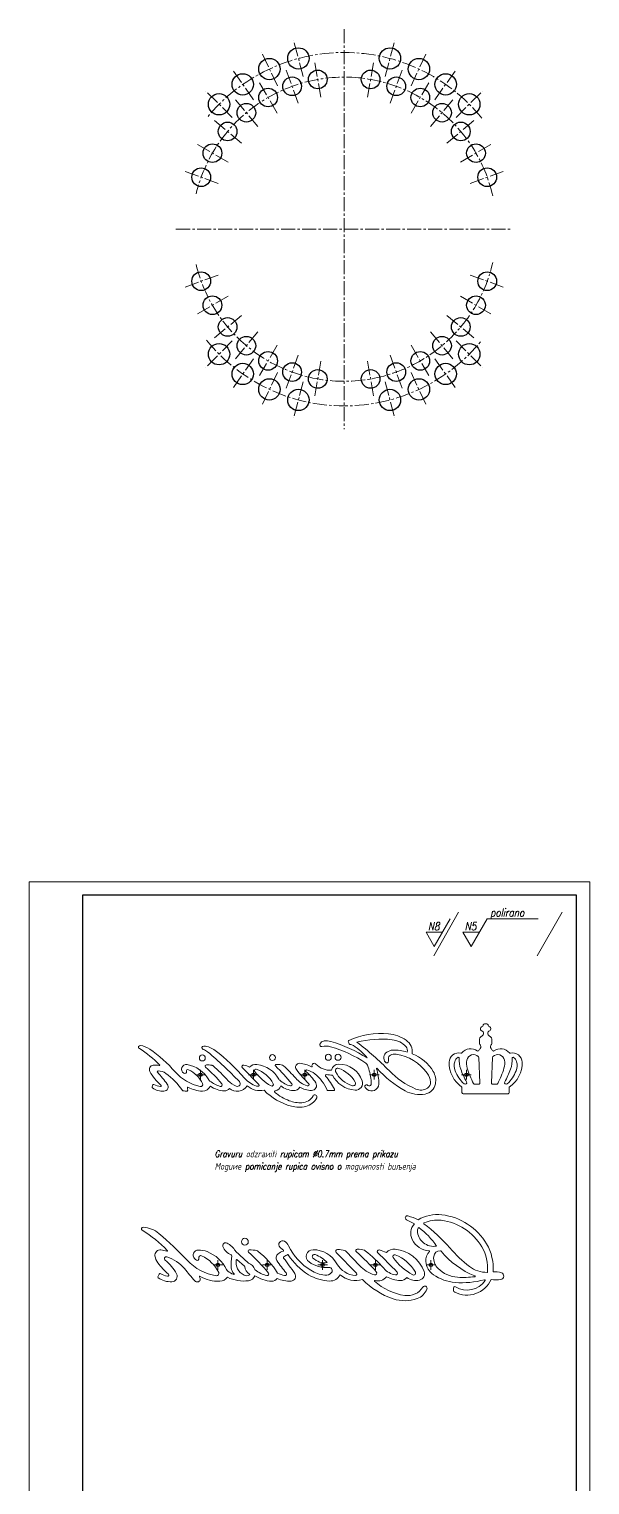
# Model space of a CAD drawing. Extents: x -235 to 974, y -300 to 522.
# Drawn here: x -235 to -25, y -23 to 522 of the extents above; entities that cross this region are included whole.
import ezdxf

# ---------------------------------------------------------------- set-up
doc = ezdxf.new("R2010")
doc.units = 0
doc.header["$LTSCALE"] = 7
doc.header["$MEASUREMENT"] = 0
doc.linetypes.add('CENTER2', pattern=[1.125, 0.75, -0.125, 0.125, -0.125])
doc.layers.get('0').update_dxf_attribs({"linetype": 'CONTINUOUS', "lineweight": 15})
doc.layers.add('1', color=1, linetype='CENTER2', lineweight=15)
doc.layers.add('3', color=3, linetype='CONTINUOUS', lineweight=30)
doc.styles.add('ITALICT', font='ITALICT.shx', dxfattribs={"width": 0.8, "height": 3})

msp = doc.modelspace()

# ---------------------------------------------------------------- linework, layer by layer
for p, q in [((-24.551, 202.8296), (-234.551, 202.8296)), ((-234.551, 202.8296), (-234.551, -94.1704)), ((-24.551, -94.1704), (-24.551, 202.8296)), ((-73.7722, 191.3888), (-83.0224, 175.0971)), ((-34.9775, 191.3888), (-44.2276, 175.0971)), ((-82.8244, 178.5788), (-76.8244, 188.9711)), ((-69.0226, 178.5788), (-63.0226, 188.9711)), ((-63.0226, 188.9711), (-43.8928, 188.9711)), ((-79.7769, 183.8572), (-85.8719, 183.8572)), ((-85.8719, 183.8572), (-82.8244, 178.5788)), ((-72.0701, 183.8572), (-69.0226, 178.5788)), ((-65.9751, 183.8572), (-72.0701, 183.8572))]:
    msp.add_line(p, q)
at = {"color": 7, "lineweight": 13, "ltscale": 0.014163}
for p in [(-64.0346, 149.5069), (-63.1282, 149.5069)]:
    msp.add_line(p, (-63.5814, 149.5069), dxfattribs=at)
at = {"color": 7, "lineweight": 13, "ltscale": 0.044758}
for p, q in [((-65.9188, 142.3892), (-65.9188, 143.8215)), ((-61.2439, 142.3892), (-61.2439, 143.8215))]:
    msp.add_line(p, q, dxfattribs=at)
at = {"color": 7, "lineweight": 13, "ltscale": 0.028481}
msp.add_line((-65.5082, 144.6088), (-64.7608, 145.1303), dxfattribs=at)
at = {"color": 7, "lineweight": 13, "ltscale": 0.016309}
for p, q in [((-64.4187, 146.3082), (-64.4187, 145.7863)), ((-62.7441, 146.3082), (-62.7441, 145.7863))]:
    msp.add_line(p, q, dxfattribs=at)
at = {"color": 7, "lineweight": 13, "ltscale": 0.02848}
msp.add_line((-61.6545, 144.6088), (-62.4019, 145.1303), dxfattribs=at)
at = {"color": 7, "lineweight": 13, "ltscale": 0.299722}
for p, q in [((-66.1928, 136.9679), (-65.7264, 127.3882)), ((-60.97, 136.9679), (-61.4364, 127.3882))]:
    msp.add_line(p, q, dxfattribs=at)
at = {"color": 7, "lineweight": 13, "ltscale": 0.275231}
msp.add_line((-148.4836, 126.7785), (-154.6922, 133.0254), dxfattribs=at)
at = {"color": 7, "lineweight": 13, "ltscale": 0.021757}
msp.add_line((-148.7106, 126.2329), (-149.4068, 126.2329), dxfattribs=at)
at = {"color": 7, "lineweight": 13, "ltscale": 0.063112}
for p, q in [((-72.444, 125.8575), (-72.444, 123.8379)), ((-54.7188, 125.8575), (-54.7188, 123.8379))]:
    msp.add_line(p, q, dxfattribs=at)
at = {"color": 7, "lineweight": 13, "ltscale": 0.045811}
for p, q in [((-67.6718, 126.8848), (-66.2058, 126.8848)), ((-59.491, 126.8848), (-60.957, 126.8848))]:
    msp.add_line(p, q, dxfattribs=at)
at = {"color": 7, "lineweight": 13, "ltscale": 0.065983}
msp.add_line((-120.4927, 124.5512), (-122.6041, 124.5512), dxfattribs=at)
at = {"color": 7, "lineweight": 13, "ltscale": 0.261957}
for q in [(-71.964, 123.3579), (-55.1988, 123.3579)]:
    msp.add_line((-63.5814, 123.3579), q, dxfattribs=at)
at = {"color": 7, "lineweight": 13, "ltscale": 0.203661}
msp.add_line((-152.4719, 59.9339), (-157.254, 64.3616), dxfattribs=at)
at = {"color": 7, "lineweight": 13, "ltscale": 0.118241}
msp.add_line((-153.8836, 58.6531), (-156.7228, 61.1542), dxfattribs=at)
at = {"color": 7, "lineweight": 13, "ltscale": 0.341343}
msp.add_line((-111.9231, 56.0686), (-119.5567, 63.8814), dxfattribs=at)
at = {"color": 7, "lineweight": 13, "ltscale": 0.22908}
msp.add_line((-110.849, 58.9353), (-115.878, 64.2687), dxfattribs=at)
at = {"color": 7, "lineweight": 13, "ltscale": 0.034803}
msp.add_line((-185.8599, 55.7663), (-186.3441, 54.7633), dxfattribs=at)
at = {"color": 7, "lineweight": 13}
for centre, radius in [((-169.6918, 136.7595), 1.1175), ((-143.4233, 136.9002), 1.1175), ((-122.5007, 137.0115), 1.1175), ((-118.857, 137.0115), 1.1175), ((-153.7577, 67.8876), 1.2833)]:
    msp.add_circle(centre, radius, dxfattribs=at)
for centre, radius, start, end in [((-64.6087, 147.6626), 0.905, 106.151501, 257.916389), ((-64.994, 148.9929), 0.48, 286.151517, 2.02911), ((-64.0346, 149.0269), 0.48, 90.000003, 182.029108), ((-63.1282, 149.0269), 0.48, 357.970897, 90.000003), ((-62.1688, 148.9929), 0.48, 177.970892, 253.848485), ((-62.554, 147.6626), 0.905, 282.083613, 73.848497), ((-125.0503, 141.7111), 0.64, 155.303708, 281.008876), ((-123.8108, 141.1411), 2.0042, 98.584164, 155.303708), ((-123.2549, 137.4583), 5.7288, 73.378157, 98.584164), ((-137.5454, 89.5884), 55.6862, 57.871947, 73.378157), ((-114.6972, 143.0124), 0.32, 114.184876, 191.598571), ((-111.3082, 143.708), 3.7796, 191.598571, 206.423975), ((-102.6725, 116.2373), 29.6712, 84.721707, 114.184876), ((-114.4064, 142.1684), 0.32, 206.423975, 263.932413), ((-102.5821, 107.9625), 35.8626, 83.672857, 104.894617), ((-175.9943, 57.5608), 106.5644, 44.316409, 52.958241), ((-101.21, 132.0684), 13.7727, 55.27041, 84.721707), ((-99.5517, 135.2926), 8.365, 42.696585, 83.672857), ((-96.4265, 138.9691), 5.3763, 353.210638, 55.27041), ((-64.9588, 143.8215), 0.96, 124.908573, 180.000009), ((-65.1188, 142.3892), 0.8, 180.000009, 220.923538), ((-64.8987, 146.3082), 0.48, 0.00001, 77.916394), ((-65.2187, 145.7863), 0.8, 304.908579, 0), ((-62.2641, 146.3082), 0.48, 102.083604, 180.000009), ((-61.9441, 145.7863), 0.8, 180.000009, 235.091427), ((-62.2039, 143.8215), 0.96, 0, 55.091425), ((-62.0439, 142.3892), 0.8, 319.076467, 0), ((-192.9397, 140.8191), 0.64, 82.5842, 238.352323), ((-214.2182, 106.2957), 39.9142, 44.373898, 58.352314), ((-193.8523, 133.8073), 7.7109, 54.733359, 82.5842), ((-221.6616, 94.4823), 55.8753, 41.539527, 54.733359), ((-169.1956, 140.5873), 0.64, 84.106635, 252.664212), ((-170.8165, 135.3944), 4.8, 49.750285, 72.664217), ((-169.9898, 132.8929), 8.3753, 52.576372, 84.106635), ((-271.7112, 16.2116), 160.9546, 43.936787, 49.750285), ((-210.8295, 79.5224), 75.5787, 41.072031, 52.576372), ((-123.5581, 134.0411), 7.1738, 74.362387, 101.008874), ((-133.7256, 97.7173), 44.8938, 55.729573, 74.362387), ((-114.7701, 138.7465), 3.1212, 58.086784, 83.932404), ((-123.7863, 124.2689), 20.1767, 38.202112, 58.086784), ((-99.1719, 136.8235), 2.5526, 124.546847, 220.362752), ((-98.0997, 135.2661), 4.4435, 92.834203, 124.546847), ((-98.4179, 136.4399), 1.6, 118.944001, 180.558021), ((-83.6109, 136.5841), 16.4077, 180.558021, 183.360475), ((-97.6325, 135.0198), 3.2228, 81.039812, 118.944001), ((-97.636, 125.9004), 13.8206, 70.364015, 92.834203), ((-99.9023, 120.6242), 17.7962, 35.874237, 81.039812), ((-94.8806, 139.6025), 2.0094, 340.063535, 42.696585), ((-96.564, 123.8355), 15.4977, 30.313302, 69.307842), ((-73.6896, 135.0791), 3.572, 76.395522, 178.855265), ((-72.5578, 134.6768), 2.7072, 122.299059, 165.471796), ((-73.8334, 136.6946), 0.32, 357.495298, 122.299059), ((-62.6207, 136.2042), 10.9034, 177.495293, 199.368909), ((-72.7742, 138.862), 0.32, 256.395517, 320.189843), ((-69.2234, 135.9025), 4.3024, 54.191906, 140.189838), ((-68.1154, 135.4754), 2.5394, 45.512484, 169.210055), ((-66.519, 139.6511), 0.32, 234.191918, 316.321879), ((-66.6722, 136.9446), 0.48, 2.787662, 45.512484), ((-70.4208, 143.377), 5.715, 316.321879, 327.333073), ((-66.718, 141.0028), 1.3165, 327.333073, 40.923529), ((-60.4448, 141.0028), 1.3165, 139.076476, 212.666946), ((-56.742, 143.377), 5.715, 212.666946, 223.678112), ((-60.4905, 136.9446), 0.48, 134.487518, 177.212332), ((-60.6438, 139.6511), 0.32, 223.678112, 305.808087), ((-59.0474, 135.4754), 2.5394, 10.789946, 134.487518), ((-57.9394, 135.9025), 4.3024, 39.810164, 125.808096), ((-54.3886, 138.862), 0.32, 219.810162, 283.604478), ((-53.4731, 135.0791), 3.572, 1.144728, 103.604476), ((-64.542, 136.2042), 10.9034, 340.631096, 2.504708), ((-53.3293, 136.6946), 0.32, 57.700946, 182.504707), ((-54.6049, 134.6768), 2.7072, 14.528198, 57.700946), ((-187.9177, 132.4577), 1.6175, 94.658485, 209.107515), ((-172.9216, 140.807), 18.7811, 209.107515, 229.251041), ((-187.4017, 126.1261), 7.9701, 78.654184, 94.658485), ((-186.2285, 131.5981), 0.32, 91.017789, 222.051503), ((-233.826, 88.6637), 63.7805, 36.88604, 42.051504), ((-186.1504, 127.1976), 4.7212, 53.308141, 91.017789), ((-185.8023, 134.0973), 0.16, 258.654179, 44.373898), ((-200.4064, 108.066), 28.5802, 35.211288, 53.308141), ((-166.6136, 143.2524), 17.6692, 221.539525, 257.281919), ((-175.6954, 132.5271), 1.7663, 80.169393, 240.048833), ((-176.2577, 131.5512), 0.64, 240.048833, 13.913521), ((-175.102, 131.8375), 0.5506, 64.953747, 193.913527), ((-177.3846, 122.7786), 11.6601, 29.903261, 80.169393), ((-179.5659, 122.2849), 11.0947, 26.066864, 64.953747), ((-168.1359, 133.7178), 0.48, 91.083428, 227.680658), ((-214.1018, 83.2362), 67.7934, 40.25483, 47.680652), ((-167.9475, 123.7552), 10.4444, 79.893898, 91.083428), ((-166.2271, 133.4075), 0.64, 48.681036, 79.893898), ((-221.9429, 70.0298), 85.0259, 43.203487, 48.681036), ((-154.2382, 133.4766), 0.64, 77.717417, 224.823631), ((-155.7737, 126.4239), 7.8578, 61.767641, 77.717417), ((-149.6545, 130.9029), 3.4268, 82.678818, 134.502899), ((-149.6573, 132.1025), 0.5392, 70.222718, 215.322591), ((-134.9709, 142.5098), 18.5392, 215.322591, 241.001261), ((-153.4281, 121.6155), 11.6836, 28.099796, 70.222718), ((-150.629, 123.3182), 11.0739, 29.794856, 82.678818), ((-142.0934, 134.0041), 0.32, 91.786336, 225.839526), ((-197.6876, 76.7564), 79.4798, 39.272345, 45.83952), ((-141.7004, 121.4034), 12.9269, 83.225104, 91.786336), ((-140.3642, 132.6512), 1.6, 47.733228, 83.225104), ((-178.13, 91.0987), 57.7504, 41.250282, 47.733228), ((-133.3142, 133.3052), 1.4667, 84.719494, 217.66006), ((-92.6214, 164.7109), 52.8692, 217.66006, 225.194073), ((-134.2238, 123.4638), 11.35, 61.519104, 84.719494), ((-130.6858, 131.9487), 0.32, 79.446459, 229.584136), ((-142.6397, 117.9108), 18.1179, 31.577795, 49.584137), ((-131.8712, 125.5859), 6.7922, 50.358613, 79.446459), ((-128.7351, 133.5809), 0.16, 241.519099, 18.267997), ((-127.7685, 133.8999), 0.8579, 41.832849, 198.268005), ((-121.969, 139.0913), 6.9257, 221.832855, 275.558214), ((-118.5692, 131.7141), 2.7716, 89.412511, 169.940817), ((-118.9801, 132.0306), 0.8728, 72.574831, 205.503197), ((-110.8399, 135.9138), 9.8917, 205.503197, 254.970576), ((-121.9744, 122.4902), 10.8721, 28.234945, 72.574831), ((-118.6368, 125.1145), 9.3715, 19.485702, 89.412511), ((-109.3469, 133.4948), 1.6, 19.9779, 55.729573), ((-133.4426, 124.7352), 27.2385, 7.783097, 19.9779), ((-104.3044, 132.7525), 0.16, 40.64315, 198.562687), ((-119.9004, 127.5152), 16.292, 357.986115, 18.562689), ((-76.2717, 156.8161), 36.7843, 220.643159, 241.739632), ((-100.6293, 135.5848), 0.64, 220.362752, 3.360474), ((-77.2683, 153.9587), 31.4189, 224.316407, 246.619823), ((-91.0686, 127.0127), 6.8945, 6.107042, 35.874237), ((-88.9391, 128.2935), 6.6653, 349.147003, 30.313302), ((-66.3104, 134.9317), 10.9527, 178.855265, 235.94378), ((-69.7654, 133.9531), 5.5919, 165.471796, 200.997363), ((-62.6877, 136.6696), 13.173, 200.997363, 226.928627), ((-43.1665, 143.0432), 31.5247, 199.368909, 208.965352), ((-64.3823, 134.764), 6.3397, 169.210055, 196.666736), ((-38.8656, 142.4032), 32.9754, 196.666736, 207.56698), ((-88.2972, 142.4032), 32.9754, 332.433037, 343.333256), ((-62.7805, 134.764), 6.3397, 343.333256, 10.789946), ((-83.9962, 143.0432), 31.5247, 331.034653, 340.631096), ((-64.475, 136.6696), 13.173, 313.071365, 339.002643), ((-60.8523, 134.9317), 10.9527, 304.056226, 1.144728), ((-57.3974, 133.9531), 5.5919, 339.002643, 14.528198), ((-188.1773, 125.7967), 0.32, 165.641937, 234.505588), ((-179.719, 123.6316), 9.051, 160.572734, 165.641937), ((-184.4352, 131.0439), 6.7648, 234.505588, 273.302175), ((-187.9529, 126.5356), 0.32, 62.010461, 160.572734), ((-184.5834, 132.8755), 6.8596, 242.010463, 263.098884), ((-185.3724, 126.3567), 0.2933, 263.098884, 49.251039), ((-184.1412, 125.9491), 1.6615, 273.302175, 36.88604), ((-175.1357, 125.6792), 0.16, 61.011546, 187.945308), ((-208.2389, 121.059), 33.264, 6.254418, 7.945311), ((-169.2676, 136.2706), 11.9484, 241.011561, 268.07301), ((-170.3257, 126.805), 0.8081, 257.281919, 26.066864), ((-169.5623, 127.5113), 3.1841, 268.07301, 334.992311), ((-165.8898, 129.3892), 1.6, 209.90326, 234.411194), ((-157.1737, 141.5688), 16.577, 234.411194, 249.229993), ((-161.0456, 134.4326), 10.0029, 235.740322, 268.097626), ((-162.8337, 126.6453), 0.6163, 249.229993, 40.25483), ((-153.6631, 134.1566), 8.6458, 223.203496, 247.436959), ((-156.6506, 128.9159), 4.6295, 231.01099, 325.084657), ((-156.5725, 127.1545), 1.0633, 247.436959, 43.936787), ((-146.2836, 135.7739), 10.0392, 221.07204, 251.874294), ((-148.0822, 131.8432), 7.3401, 229.446931, 281.892941), ((-148.7106, 126.5529), 0.32, 269.999997, 44.823618), ((-143.6617, 126.8302), 0.6122, 241.001261, 28.099796), ((-142.7603, 126.9275), 2.5205, 278.473639, 344.96089), ((-139.6305, 129.6158), 1.6, 209.794865, 227.327482), ((-134.4845, 135.1978), 9.1921, 227.327482, 256.291781), ((-134.7147, 134.0383), 9.5802, 234.145527, 264.3078), ((-136.5447, 126.7521), 0.4987, 256.291781, 39.272345), ((-135.4105, 127.0578), 2.5651, 264.3078, 330.811306), ((-126.8715, 136.0517), 10.4274, 221.25028, 249.7886), ((-128.7091, 133.3311), 8.7479, 239.331335, 269.425223), ((-130.2782, 126.7982), 0.5667, 249.7886, 45.194064), ((-128.7784, 126.431), 1.8474, 269.425223, 31.577795), ((-138.397, 117.7093), 17.0209, 24.393814, 50.358613), ((-123.2538, 130.1818), 0.32, 83.774094, 220.108068), ((-143.4867, 113.1393), 26.1341, 27.031396, 40.108073), ((-120.1685, 158.4642), 28.1302, 263.774089, 268.433316), ((-111.7607, 134.9241), 10.256, 206.520718, 265.82555), ((-113.1755, 127.215), 0.8849, 254.970576, 28.234945), ((-112.3134, 127.352), 2.6638, 265.82555, 19.485702), ((-108.2024, 126.0937), 0.662, 37.553401, 223.483834), ((-102.8782, 131.1434), 8, 223.483834, 230.345729), ((-106.2824, 127.0363), 2.6655, 230.345729, 357.986115), ((-107.144, 126.9075), 0.6731, 217.5534, 350.448373), ((-111.808, 127.6923), 5.4027, 350.448373, 7.783097), ((-87.1073, 127.9423), 4.8, 279.756212, 349.147003), ((-86.5996, 127.4908), 2.4, 302.194565, 6.107042), ((-71.2735, 127.4855), 0.6007, 226.928627, 28.96535), ((-67.6718, 127.3648), 0.48, 207.56698, 269.999997), ((-66.2058, 127.3648), 0.48, 269.999997, 2.787662), ((-60.957, 127.3648), 0.48, 177.212332, 269.999997), ((-59.491, 127.3648), 0.48, 269.999997, 332.433037), ((-55.8893, 127.4855), 0.6007, 151.034648, 313.071365), ((-176.7941, 124.7297), 0.32, 215.211287, 264.494646), ((-174.927, 144.101), 19.7811, 264.494646, 268.339305), ((-175.4909, 124.6481), 0.32, 268.339305, 6.254418), ((-161.3059, 126.5941), 2.1601, 268.097626, 323.774787), ((-130.5064, 140.4055), 22.4928, 224.426619, 254.935168), ((-142.3417, 124.118), 0.32, 98.473644, 230.603555), ((-130.2784, 138.806), 19.3268, 230.603555, 249.290837), ((-132.8809, 131.9219), 11.9673, 249.290837, 272.29363), ((-132.6031, 124.9852), 5.025, 272.29363, 330.841414), ((-132.3502, 124.6218), 6.1795, 283.582266, 332.899268), ((-127.5386, 122.1595), 0.7745, 332.899268, 150.841422), ((-122.6041, 124.8712), 0.32, 204.393811, 269.999997), ((-120.4927, 124.8712), 0.32, 269.999997, 27.031396), ((-88.2428, 134.5465), 11.5011, 241.739632, 279.756212), ((-87.8514, 129.4792), 4.7496, 246.619823, 302.194565), ((-71.964, 123.8379), 0.48, 180.000009, 269.999997), ((-55.1988, 123.8379), 0.48, 269.999997, 0), ((-133.4876, 129.3296), 11.0228, 254.935168, 283.582266), ((-92.9106, 76.8302), 0.7703, 73.714236, 243.664243), ((-99.3225, 54.8829), 23.635, 63.861504, 73.714236), ((-81.652, 63.6611), 14.4024, 83.370389, 120.262542), ((-82.5817, 55.6622), 22.4552, 30.406708, 83.370389), ((-191.8522, 72.6974), 0.64, 86.40927, 238.921578), ((-215.4733, 33.5069), 45.1186, 43.618879, 58.921569), ((-192.4423, 63.2932), 10.0627, 49.579954, 86.40927), ((-271.8781, -29.9774), 132.5757, 43.272619, 49.579954), ((-114.8464, 32.5161), 48.6759, 59.694159, 63.664234), ((-86.4545, 71.0159), 5.2042, 137.375649, 206.882622), ((-87.6137, 72.0864), 1.549, 131.60362, 181.887449), ((-83.0724, 72.2361), 6.0927, 181.887449, 280.528625), ((-105.8342, 50.138), 28.8007, 34.00659, 53.349774), ((-86.6141, 74.7653), 0.16, 114.078386, 232.342658), ((-129.2477, 19.5188), 69.6239, 41.369742, 52.342653), ((-81.652, 63.6611), 12.3224, 83.370389, 114.078386), ((-82.5817, 55.6622), 20.3752, 30.406708, 83.370389), ((-160.9414, 66.4185), 1.071, 62.130502, 196.979968), ((-157.4147, 67.4954), 4.7585, 196.979968, 251.879806), ((-164.2458, 60.1695), 8.1399, 31.552376, 62.130502), ((-139.6534, 66.8158), 1.4111, 59.715101, 228.931088), ((-60.4236, 157.7382), 122.0106, 228.931088, 229.725603), ((-140.9537, 64.5892), 3.9896, 26.138869, 59.715101), ((-117.1406, 76.2752), 22.5363, 206.138869, 237.949669), ((-84.3073, 72.1044), 7.6117, 206.882622, 266.515235), ((-35.679, 101.923), 55.0579, 221.36974, 231.958692), ((-78.713, 57.9325), 15.8896, 354.968674, 30.406708), ((-78.713, 57.9325), 17.9696, 355.62399, 30.406708), ((-185.4479, 62.8254), 1.9993, 82.019548, 187.680461), ((-182.0658, 63.2815), 5.412, 187.680461, 217.779001), ((-187.912, 45.2484), 19.7481, 75.494969, 82.019548), ((-183.1758, 61.5095), 0.7161, 72.624404, 231.385912), ((-194.1409, 47.7807), 16.8542, 28.764088, 51.385917), ((-182.9258, 64.522), 0.16, 255.494971, 43.618879), ((-187.1516, 48.8037), 14.0294, 39.897741, 72.624404), ((-161.5169, 73.9222), 18.9984, 223.272617, 261.150914), ((-171.1672, 62.8257), 1.9405, 90.250568, 221.19206), ((-170.2195, 63.6552), 3.2, 221.19206, 237.844102), ((-171.582, 61.4879), 0.64, 237.844102, 18.01182), ((-171.1365, 55.7924), 8.974, 68.616832, 90.250568), ((-170.2576, 61.9185), 0.7526, 64.922102, 198.011819), ((-175.6814, 50.3283), 13.5491, 26.453649, 64.922102), ((-172.7585, 51.6499), 13.4227, 25.402302, 68.616832), ((-139.019, 59.635), 19.8843, 171.364023, 184.421709), ((-158.9942, 62.6688), 0.32, 351.364028, 71.879811), ((-157.0366, 64.5964), 0.32, 211.552382, 227.203733), ((-151.6847, 60.1826), 5.3739, 170.599506, 243.551927), ((-156.8285, 61.0342), 0.16, 48.622269, 170.599506), ((-152.0955, 64.3425), 0.48, 92.404454, 228.087477), ((-199.5555, 11.4707), 70.5685, 39.279527, 48.087476), ((-151.7118, 55.207), 9.6236, 74.945972, 92.404454), ((-149.4201, 63.7278), 0.8, 52.04084, 74.945972), ((-168.7128, 38.998), 32.1651, 32.172346, 52.04084), ((-140.2002, 61.8115), 1.8765, 126.874684, 213.525555), ((-107.2921, 83.614), 41.3516, 213.525555, 221.483846), ((-136.8255, 57.3127), 7.5003, 109.643572, 126.874684), ((-139.4006, 64.5272), 0.16, 289.643567, 49.725611), ((-139.0033, 61.9529), 0.32, 125.353956, 217.55911), ((-229.263, -7.4539), 113.5401, 33.961292, 37.559108), ((-134.887, 56.1508), 7.4339, 112.246188, 125.353956), ((-137.6408, 62.8833), 0.16, 32.866273, 112.246188), ((-117.1705, 76.109), 24.2111, 212.866278, 238.250225), ((-128.2471, 62.3655), 2.5264, 89.760085, 234.236806), ((-123.1338, 69.4648), 11.2754, 234.236806, 274.358724), ((-127.7262, 62.3148), 0.7772, 69.399182, 225.634183), ((-123.9464, 66.1793), 6.1829, 225.634183, 279.880658), ((-128.2797, 54.559), 10.3329, 29.174945, 89.760085), ((-131.947, 51.0862), 12.7729, 44.810914, 69.399182), ((-119.099, 64.3286), 0.64, 87.531647, 224.335805), ((-119.5694, 53.4149), 11.5639, 73.209704, 87.531647), ((-116.4601, 63.7199), 0.8, 43.317647, 73.209704), ((-111.618, 64.4745), 0.56, 92.164681, 229.148875), ((-159.8786, 8.6648), 73.2222, 40.884768, 49.14887), ((-111.3386, 57.0823), 7.9575, 72.185401, 92.164681), ((-109.1489, 63.8966), 0.8, 51.468003, 72.185401), ((-140.9747, 23.9318), 51.8888, 40.91313, 51.468003), ((-103.5564, 64.1552), 0.64, 78.23382, 226.991956), ((-205.9004, -45.5644), 149.4023, 43.077996, 46.991951), ((-105.4831, 54.9055), 10.0882, 62.129443, 78.23382), ((-97.8591, 61.2196), 3.9035, 83.353477, 138.157651), ((-97.6991, 62.3472), 0.6953, 69.307214, 216.735949), ((-79.3446, 76.0462), 23.5983, 216.735949, 240.735786), ((-102.5502, 49.5041), 14.424, 28.703583, 69.307214), ((-98.9378, 51.9626), 13.2231, 21.097116, 83.353477), ((-80.9154, 60.7974), 5.0872, 137.428542, 184.059204), ((-79.4444, 60.9018), 6.562, 184.059204, 235.494025), ((-84.7796, 64.3471), 0.16, 317.428534, 86.515247), ((-77.3589, 61.893), 5.6967, 175.489649, 224.552335), ((-80.6811, 62.1551), 2.3641, 86.009786, 175.489649), ((-80.5389, 64.1943), 0.32, 38.833833, 86.009786), ((-56.3685, 83.6513), 30.7088, 218.833841, 248.518014), ((-186.0559, 54.6242), 0.32, 154.232461, 235.350701), ((-161.1729, 79.4754), 31.846, 217.779001, 228.217715), ((-185.5717, 55.6272), 0.32, 62.330209, 154.232461), ((-180.7745, 64.7762), 10.0104, 242.330225, 258.479244), ((-182.6858, 55.3996), 0.441, 258.479244, 48.217707), ((-181.1709, 54.9004), 2.0586, 271.652357, 28.764088), ((6260.3528, 5439.3225), 8390.018, 219.89773907, 219.93882948), ((-171.6399, 53.9314), 1.158, 219.938829, 41.101118), ((-170.6467, 54.7979), 0.16, 59.11149, 221.101123), ((-163.6709, 66.4589), 13.4283, 239.111485, 272.209154), ((-164.3092, 55.9868), 0.8469, 261.150914, 26.453649), ((-159.1882, 58.0942), 1.6, 205.402302, 232.982483), ((-155.1724, 63.4199), 8.2701, 232.982483, 249.927991), ((-155.37, 58.3706), 3.4844, 184.421709, 224.803618), ((-157.9558, 55.8025), 0.16, 249.927991, 44.803616), ((-153.1113, 57.3147), 2.1708, 243.551927, 300.144279), ((-153.9893, 58.533), 0.16, 7.29297, 48.622269), ((-149.9118, 59.0549), 3.9508, 187.29297, 237.813694), ((-152.2545, 60.1687), 0.32, 227.203733, 248.026931), ((-152.7789, 56.2646), 3.0359, 277.094897, 337.693869), ((-153.9258, 56.0265), 4.1467, 19.847813, 68.026929), ((-152.1015, 55.5758), 0.16, 300.144279, 57.813685), ((-149.7244, 57.543), 0.32, 199.847814, 233.186022), ((-143.2581, 65.157), 12.0809, 236.248133, 267.712403), ((-142.459, 67.25), 12.4449, 233.186022, 255.665643), ((-145.3924, 55.7704), 0.5964, 255.665643, 39.279527), ((-137.001, 64.5381), 9.5343, 241.935058, 258.724994), ((-138.742, 55.8052), 0.6296, 258.724994, 41.483847), ((-136.6067, 54.9526), 1.8273, 274.012378, 33.961292), ((-121.5004, 69.1119), 15.9827, 238.250225, 268.222728), ((-122.2953, 68.0419), 12.8225, 237.949669, 263.245323), ((-123.4709, 58.1164), 2.8276, 263.245323, 320.515561), ((-122.1883, 57.0596), 1.1657, 320.515561, 94.358729), ((-121.8653, 57.3514), 4.2165, 268.222728, 333.646244), ((-111.8398, 63.7375), 8.4957, 209.174957, 266.949034), ((-112.3174, 62.0409), 8.7372, 228.672948, 287.717372), ((-112.2664, 55.7332), 0.48, 266.949034, 44.3358), ((-101.4454, 67.8021), 12.9247, 223.317656, 252.818144), ((-105.0548, 56.1292), 0.7065, 252.818144, 40.884768), ((-103.8559, 57.0343), 3.863, 252.770982, 324.17157), ((-96.1153, 62.8082), 7.4723, 220.913129, 260.643977), ((-95.1407, 64.5681), 11.2746, 240.31704, 268.02151), ((-97.2287, 56.0506), 0.6235, 260.643977, 43.077996), ((-90.529, 56.0865), 0.7186, 240.735786, 28.703583), ((-88.8663, 55.8483), 2.4281, 283.278596, 21.097116), ((-73.6977, 69.2613), 16.7062, 235.494025, 265.480625), ((-73.3614, 65.8286), 11.3064, 224.552335, 266.358687), ((-71.9979, 87.253), 32.7742, 266.358687, 277.620522), ((-63.3077, 66.6123), 10.2227, 231.958692, 271.501464), ((-67.6729, 54.9269), 0.16, 277.620522, 68.518026), ((-63.0441, 56.553), 0.16, 271.501464, 354.968674), ((-59.9264, 49.682), 6.9342, 71.144835, 97.203004), ((-58.1024, 55.0231), 1.2902, 278.055987, 71.144835), ((-181.359, 61.4202), 8.5811, 235.350701, 271.652357), ((-163.2975, 56.7794), 3.7416, 272.209154, 323.665262), ((-154.1369, 67.1749), 14.0304, 244.018456, 277.094897), ((-143.6404, 55.5879), 2.5041, 267.712403, 323.75094), ((-137.1969, 63.3667), 10.2621, 244.462692, 274.012378), ((-88.8759, 73.8507), 28.935, 224.090027, 251.072505), ((-105.0475, 53.1918), 0.16, 72.770994, 227.56882), ((-90.8199, 68.7559), 21.2471, 227.56882, 261.74471), ((-95.4263, 56.3013), 3.0028, 268.02151, 321.109733), ((-92.8865, 54.5123), 6.8543, 261.74471, 328.003716), ((-89.6679, 59.245), 5.9181, 234.683473, 283.278596), ((-91.3214, 52.3602), 6.1771, 289.782855, 338.773941), ((-86.3541, 50.4309), 0.8483, 338.773941, 148.003697), ((-61.7303, 50.5142), 13.8711, 179.848935, 183.760533), ((-75.1213, 50.5495), 0.48, 58.062011, 179.848935), ((-74.7732, 49.6569), 0.8, 183.760533, 243.150503), ((-70.6037, 57.8933), 10.0316, 243.150503, 335.214891), ((-72.4299, 85.3017), 32.7967, 265.480625, 284.935599), ((-70.5739, 57.8444), 8.1162, 238.062012, 326.546782), ((-63.9358, 53.4585), 0.16, 326.546782, 104.935598), ((-59.9396, 68.0034), 14.3999, 263.794579, 278.055987), ((-93.8421, 59.3684), 13.6249, 251.072505, 289.782855)]:
    msp.add_arc(centre, radius, start, end, dxfattribs=at)
at = {"layer": '1'}
for p, q in [((-116.5554, 522.4207), (-116.5554, 372.4207)), ((-141.5956, 501.1194), (-147.5122, 513.8078)), ((-131.8905, 504.6518), (-135.5139, 518.1748)), ((-101.2204, 504.6518), (-97.5969, 518.1748)), ((-91.5153, 501.1194), (-85.7272, 513.5321)), ((-125.2813, 496.9073), (-127.6255, 510.2022)), ((-107.8296, 496.9073), (-105.4854, 510.2022)), ((-150.5398, 495.9555), (-158.5699, 507.4236)), ((-141.6804, 490.9385), (-148.4304, 502.6298)), ((-133.7419, 494.6403), (-138.3592, 507.3261)), ((-99.3689, 494.6403), (-94.7516, 507.3261)), ((-91.4304, 490.9385), (-84.6804, 502.6298)), ((-82.571, 495.9555), (-74.541, 507.4236)), ((-158.4515, 489.3168), (-168.351, 499.2163)), ((-74.6594, 489.3168), (-64.7599, 499.2163)), ((-148.8555, 485.9144), (-157.5331, 496.256)), ((-84.2554, 485.9144), (-75.5777, 496.256)), ((-155.0492, 479.7208), (-165.3908, 488.3984)), ((-78.0617, 479.7208), (-67.7201, 488.3984)), ((-160.0732, 472.5457), (-171.7645, 479.2957)), ((-73.0377, 472.5457), (-61.3463, 479.2957)), ((-163.775, 464.6072), (-176.4608, 469.2245)), ((-69.3359, 464.6072), (-56.65, 469.2245)), ((-179.5554, 447.4207), (-53.5554, 447.4207)), ((-163.775, 430.2342), (-176.4608, 425.6169)), ((-69.3359, 430.2342), (-56.65, 425.6169)), ((-160.0732, 422.2957), (-171.7645, 415.5457)), ((-73.0377, 422.2957), (-61.3463, 415.5457)), ((-155.0492, 415.1206), (-165.3908, 406.443)), ((-78.0617, 415.1206), (-67.7201, 406.443)), ((-158.4515, 405.5246), (-168.351, 395.6251)), ((-148.8555, 408.927), (-157.5331, 398.5854)), ((-141.6804, 403.9029), (-148.4304, 392.2116)), ((-91.4304, 403.9029), (-84.6804, 392.2116)), ((-84.2554, 408.927), (-75.5777, 398.5854)), ((-74.6594, 405.5246), (-64.7599, 395.6251)), ((-150.5398, 398.8859), (-158.5699, 387.4178)), ((-133.7419, 400.2012), (-138.3592, 387.5153)), ((-99.3689, 400.2012), (-94.7516, 387.5153)), ((-82.571, 398.8859), (-74.541, 387.4178)), ((-141.5956, 393.722), (-147.5122, 381.0337)), ((-125.2813, 397.9341), (-127.6255, 384.6392)), ((-107.8296, 397.9341), (-105.4854, 384.6392)), ((-91.5153, 393.722), (-85.7272, 381.3093)), ((-131.8905, 390.1896), (-135.5139, 376.6666)), ((-101.2204, 390.1896), (-97.5969, 376.6666)), ((-170.385, 132.2904), (-170.385, 128.6904)), ((-150.5756, 132.2904), (-150.5756, 128.6904)), ((-131.3534, 132.2904), (-131.3534, 128.6904)), ((-105.3177, 132.2904), (-105.3177, 128.6904)), ((-70.79, 132.2904), (-70.79, 128.6904)), ((-172.185, 130.4904), (-168.585, 130.4904)), ((-152.3756, 130.4904), (-148.7756, 130.4904)), ((-133.1534, 130.4904), (-129.5534, 130.4904)), ((-107.1177, 130.4904), (-103.5177, 130.4904)), ((-72.59, 130.4904), (-68.99, 130.4904)), ((-163.8482, 60.9795), (-163.8482, 57.3795)), ((-145.4136, 60.9795), (-145.4136, 57.3795)), ((-124.6406, 60.9795), (-124.6406, 57.3795)), ((-104.8719, 60.9795), (-104.8719, 57.3795)), ((-84.0981, 60.9795), (-84.0981, 57.3795)), ((-165.6482, 59.1795), (-162.0482, 59.1795)), ((-147.2136, 59.1795), (-143.6136, 59.1795)), ((-126.4406, 59.1795), (-122.8406, 59.1795)), ((-106.6719, 59.1795), (-103.0719, 59.1795)), ((-85.8981, 59.1795), (-82.2981, 59.1795))]:
    msp.add_line(p, q, dxfattribs=at)
for radius, start, end in [(66.25, 38.943287, 141.056713), (57, 12.670261, 166.537272), (57, 193.462728, 347.329739), (66.25, 218.943287, 321.056713)]:
    msp.add_arc((-116.5554, 447.4207), radius, start, end, dxfattribs=at)
at = {"layer": '3'}
for p, q in [((-29.551, 197.8296), (-214.551, 197.8296)), ((-214.551, 197.8296), (-214.551, -89.1704)), ((-29.551, -89.1704), (-29.551, 197.8296))]:
    msp.add_line(p, q, dxfattribs=at)
for centre, radius in [((-133.7022, 511.4133), 4), ((-99.4087, 511.4133), 4), ((-144.5539, 507.4636), 4), ((-88.557, 507.4636), 4), ((-154.5549, 501.6895), 4), ((-136.0506, 500.9832), 3.5), ((-126.4534, 503.5548), 3.5), ((-106.6575, 503.5548), 3.5), ((-97.0603, 500.9832), 3.5), ((-78.556, 501.6895), 4), ((-163.4013, 494.2665), 4), ((-145.0554, 496.7842), 3.5), ((-88.0554, 496.7842), 3.5), ((-69.7096, 494.2665), 4), ((-153.1943, 491.0852), 3.5), ((-79.9165, 491.0852), 3.5), ((-160.22, 484.0596), 3.5), ((-72.8909, 484.0596), 3.5), ((-165.9189, 475.9207), 3.5), ((-67.192, 475.9207), 3.5), ((-170.1179, 466.9159), 3.5), ((-62.993, 466.9159), 3.5), ((-170.1179, 427.9256), 3.5), ((-62.993, 427.9256), 3.5), ((-165.9189, 418.9207), 3.5), ((-67.192, 418.9207), 3.5), ((-160.22, 410.7818), 3.5), ((-72.8909, 410.7818), 3.5), ((-163.4013, 400.5749), 4), ((-153.1943, 403.7562), 3.5), ((-79.9165, 403.7562), 3.5), ((-69.7096, 400.5749), 4), ((-145.0554, 398.0573), 3.5), ((-88.0554, 398.0573), 3.5), ((-154.5549, 393.1519), 4), ((-136.0506, 393.8582), 3.5), ((-126.4534, 391.2867), 3.5), ((-106.6575, 391.2867), 3.5), ((-97.0603, 393.8582), 3.5), ((-78.556, 393.1519), 4), ((-144.5539, 387.3778), 4), ((-88.557, 387.3778), 4), ((-133.7022, 383.4281), 4), ((-99.4087, 383.4281), 4), ((-170.385, 130.4904), 0.63), ((-150.5756, 130.4904), 0.63), ((-131.3534, 130.4904), 0.63), ((-105.3177, 130.4904), 0.63), ((-70.79, 130.4904), 0.63), ((-163.8482, 59.1795), 0.63), ((-145.4136, 59.1795), 0.63), ((-124.6406, 59.1795), 0.63), ((-104.8719, 59.1795), 0.63), ((-84.0981, 59.1795), 0.63)]:
    msp.add_circle(centre, radius, dxfattribs=at)

# ---------------------------------------------------------------- texts
at = {"style": 'ITALICT', "width": 0.8}
for s, height, p in [('polirano', 3, (-61.8792, 189.7743)), ('N8', 3, (-85.1839, 184.6084)), ('N5', 3, (-71.3821, 184.6084)), ('Gravuru odzraиiti rupicam %%C0.7mm prema prikazu', 2.5, (-165.0556, 99.5512)), ('Moguиe pomicanje rupica ovisno o moguиnosti buљenja', 2.5, (-165.0556, 94.8992))]:
    msp.add_text(s, height=height, dxfattribs=at).set_placement(p)

doc.saveas('drawing.dxf')
